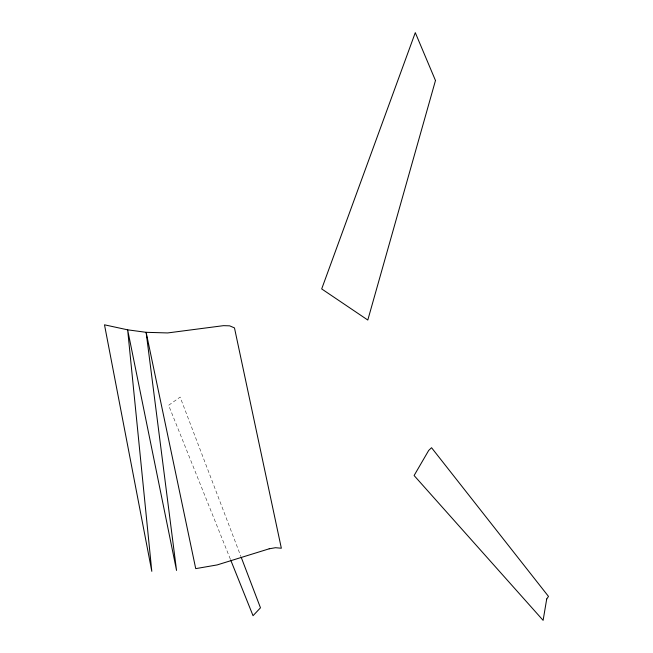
<?xml version="1.0" encoding="UTF-8"?>
<svg xmlns="http://www.w3.org/2000/svg" width="653" height="653" viewBox="0 0 653 653"><rect width="100%" height="100%" fill="white"/><g stroke="black" fill="none" stroke-linecap="round" stroke-linejoin="round"><path stroke-width="0.49" stroke-dasharray="3.27 2.45" d="M230.321 559.09L168.621 405.301L180.122 397.089L240.933 556.552"/><path stroke-width="0.98" d="M230.697 560.037L253.038 615.706L260.474 607.812L241.292 557.507M546.708 599.005L543.116 620.35L414.1 475.531L428.695 450.439L431.551 447.721L548.504 596.434L546.708 599.005M435.478 80.515L367.802 320.035L321.692 288.92L415.292 32.65L435.478 80.515M269.183 548.806L217.147 564.927L195.72 568.632L146.125 332.312L127.645 329.83L104.496 324.819L151.806 571.334L127.645 329.83L176.547 570.428L146.125 332.312L167.666 332.94L223.506 325.659L229.644 325.839L234.476 327.904L281.345 548.226L275.452 547.712L269.183 548.806"/></g></svg>
